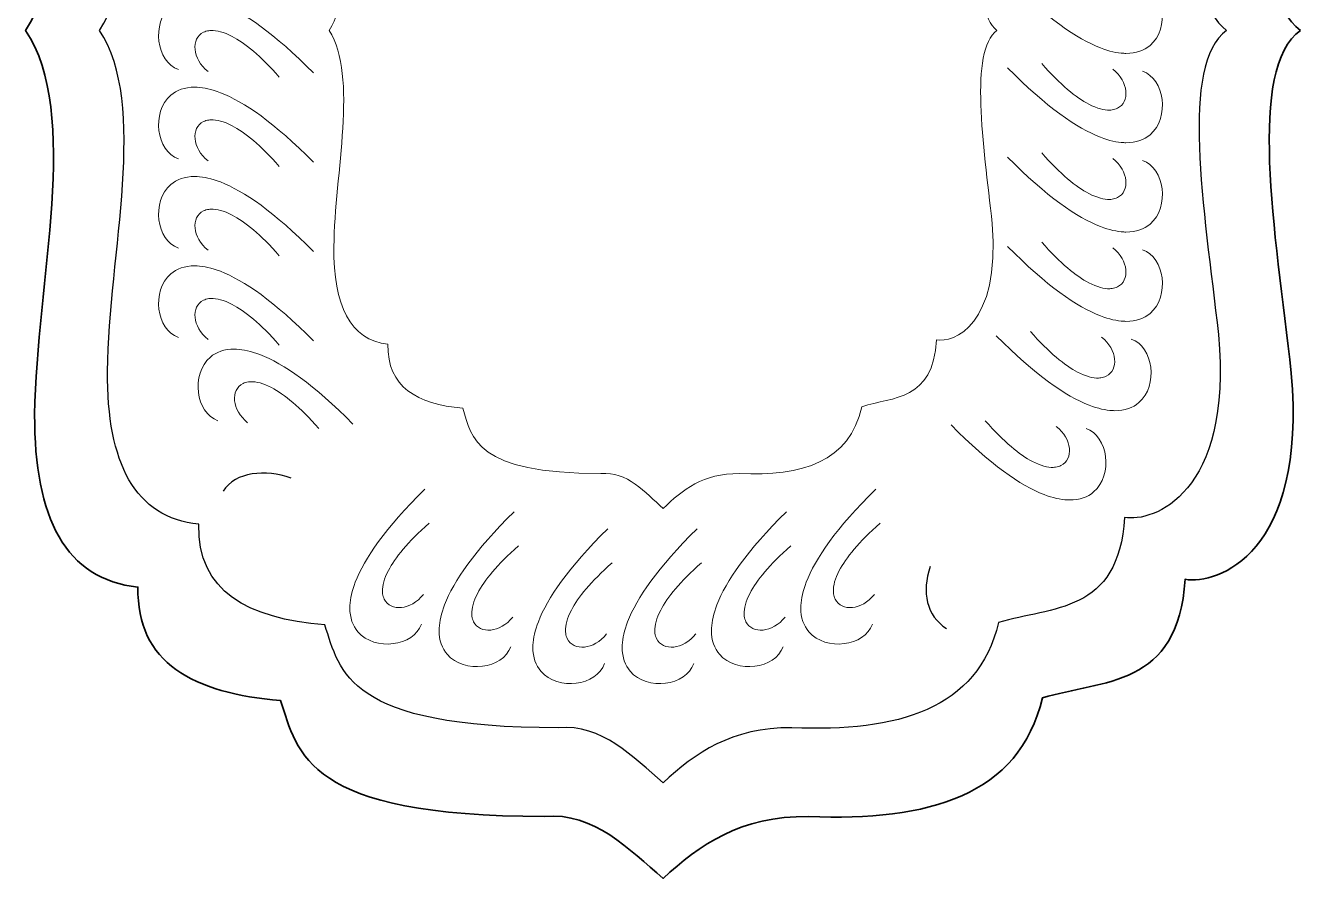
# Model space of a CAD drawing. Header units: centimetres. Extents: x -13 to 13.1, y -8 to 8.
# Drawn here: x 1.06 to 13.07, y -7.9 to 0.09 of the extents above; entities that cross this region are included whole.
import ezdxf

# ---------------------------------------------------------------- set-up
doc = ezdxf.new("R2010")
doc.units = ezdxf.units.CM
doc.header["$MEASUREMENT"] = 0
doc.layers.add('Layer 1', color=7, linetype='Continuous')

msp = doc.modelspace()

# ---------------------------------------------------------------- linework, layer by layer
at = {"layer": 'Layer 1', "color": 209, "lineweight": 35}
msp.add_open_spline([(13.00139, 0.04566), (12.50286, 0.40666), (12.75903, 1.90762), (12.91553, 3.25734), (12.91553, 3.25734), (13.06607, 4.94788), (12.2189, 5.24413), (11.92009, 5.18963), (11.92009, 5.18963), (11.85777, 6.21071), (11.1455, 6.12707), (10.58371, 6.29998), (10.58371, 6.29998), (10.36642, 7.21438), (9.51786, 7.45942), (8.39374, 7.41139), (8.39374, 7.41139), (7.75114, 7.40554), (7.37216, 7.67868), (7.02874, 7.99034), (7.02874, 7.99034), (6.71146, 7.72201), (6.38227, 7.36943), (5.91882, 7.41139), (5.91882, 7.41139), (3.67853, 7.41079), (3.60785, 6.82056), (3.44514, 6.32428), (3.44514, 6.32428), (2.62814, 6.25679), (2.09349, 5.97134), (2.10875, 5.26147), (2.10875, 5.26147), (1.43138, 5.19108), (1.1357, 4.61562), (1.14068, 3.64401), (1.14068, 3.64401), (1.1568, 2.40683), (1.5787, 0.82541), (1.05607, 0.04566), (1.05607, 0.04566), (1.5787, -0.7341), (1.1568, -2.31551), (1.14068, -3.55269), (1.14068, -3.55269), (1.1357, -4.5243), (1.43138, -5.09976), (2.10875, -5.17015), (2.10875, -5.17015), (2.09349, -5.88002), (2.62814, -6.16547), (3.44514, -6.23296), (3.44514, -6.23296), (3.60786, -6.72925), (3.67853, -7.31842), (5.91882, -7.31902), (5.91882, -7.31902), (6.38227, -7.27706), (6.71146, -7.63069), (7.02874, -7.89902), (7.02874, -7.89902), (7.37216, -7.58736), (7.75114, -7.31316), (8.39374, -7.31902), (8.39374, -7.31902), (9.51786, -7.36704), (10.36642, -7.12307), (10.58371, -6.20867), (10.58371, -6.20867), (11.14551, -6.03575), (11.85777, -6.11834), (11.92009, -5.09726), (11.92009, -5.09726), (12.2189, -5.15175), (13.06607, -4.85657), (12.91553, -3.16602), (12.91553, -3.16602), (12.75903, -1.8163), (12.50286, -0.31534), (13.00139, 0.04566)], degree=3, knots=[0, 0, 0, 0, 0.04761905, 0.04761905, 0.04761905, 0.04761905, 0.0952381, 0.0952381, 0.0952381, 0.0952381, 0.14285714, 0.14285714, 0.14285714, 0.14285714, 0.19047619, 0.19047619, 0.19047619, 0.19047619, 0.23809524, 0.23809524, 0.23809524, 0.23809524, 0.28571429, 0.28571429, 0.28571429, 0.28571429, 0.33333333, 0.33333333, 0.33333333, 0.33333333, 0.38095238, 0.38095238, 0.38095238, 0.38095238, 0.42857143, 0.42857143, 0.42857143, 0.42857143, 0.47619048, 0.47619048, 0.47619048, 0.47619048, 0.52380952, 0.52380952, 0.52380952, 0.52380952, 0.57142857, 0.57142857, 0.57142857, 0.57142857, 0.61904762, 0.61904762, 0.61904762, 0.61904762, 0.66666667, 0.66666667, 0.66666667, 0.66666667, 0.71428571, 0.71428571, 0.71428571, 0.71428571, 0.76190476, 0.76190476, 0.76190476, 0.76190476, 0.80952381, 0.80952381, 0.80952381, 0.80952381, 0.85714286, 0.85714286, 0.85714286, 0.85714286, 0.9047619, 0.9047619, 0.9047619, 0.9047619, 1, 1, 1, 1], dxfattribs=at)
at = {"layer": 'Layer 1', "color": 254, "lineweight": 30}
msp.add_open_spline([(12.30955, 0.04566), (11.86876, 0.36594), (12.09526, 1.6976), (12.23363, 2.89508), (12.23363, 2.89508), (12.36673, 4.39494), (11.61768, 4.65777), (11.35349, 4.60942), (11.35349, 4.60942), (11.29839, 5.51533), (10.66862, 5.44112), (10.17191, 5.59453), (10.17191, 5.59453), (9.97979, 6.40579), (9.22952, 6.62319), (8.23561, 6.58058), (8.23561, 6.58058), (7.66744, 6.57539), (7.33237, 6.81772), (7.02872, 7.09423), (7.02872, 7.09423), (6.7482, 6.85617), (6.45714, 6.54336), (6.04736, 6.58058), (6.04736, 6.58058), (4.06658, 6.58005), (4.00409, 6.0564), (3.86022, 5.61609), (3.86022, 5.61609), (3.13787, 5.55621), (2.66514, 5.30296), (2.67864, 4.67316), (2.67864, 4.67316), (2.07974, 4.61071), (1.8183, 4.10016), (1.82271, 3.23814), (1.82271, 3.23814), (1.83696, 2.14051), (2.20999, 0.73747), (1.7479, 0.04566), (1.7479, 0.04566), (2.20999, -0.64614), (1.83696, -2.04918), (1.82271, -3.14682), (1.82271, -3.14682), (1.8183, -4.00884), (2.07974, -4.51939), (2.67864, -4.58184), (2.67864, -4.58184), (2.66515, -5.21164), (3.13787, -5.4649), (3.86022, -5.52477), (3.86022, -5.52477), (4.00408, -5.96508), (4.06658, -6.48779), (6.04736, -6.48833), (6.04736, -6.48833), (6.45713, -6.4511), (6.74819, -6.76485), (7.02872, -7.00291), (7.02872, -7.00291), (7.33237, -6.7264), (7.66744, -6.48314), (8.23561, -6.48833), (8.23561, -6.48833), (9.22952, -6.53094), (9.97979, -6.31448), (10.17191, -5.50322), (10.17191, -5.50322), (10.66863, -5.34981), (11.29839, -5.42308), (11.35349, -4.51717), (11.35349, -4.51717), (11.61768, -4.56552), (12.36672, -4.30362), (12.23363, -2.80377), (12.23363, -2.80377), (12.09525, -1.60629), (11.86875, -0.27463), (12.30955, 0.04565), (12.30955, 0.04565), (12.30955, 0.04565), (12.30955, 0.04566), (12.30955, 0.04566)], degree=3, knots=[0, 0, 0, 0, 0.04545455, 0.04545455, 0.04545455, 0.04545455, 0.09090909, 0.09090909, 0.09090909, 0.09090909, 0.13636364, 0.13636364, 0.13636364, 0.13636364, 0.18181818, 0.18181818, 0.18181818, 0.18181818, 0.22727273, 0.22727273, 0.22727273, 0.22727273, 0.27272727, 0.27272727, 0.27272727, 0.27272727, 0.31818182, 0.31818182, 0.31818182, 0.31818182, 0.36363636, 0.36363636, 0.36363636, 0.36363636, 0.40909091, 0.40909091, 0.40909091, 0.40909091, 0.45454545, 0.45454545, 0.45454545, 0.45454545, 0.5, 0.5, 0.5, 0.5, 0.54545455, 0.54545455, 0.54545455, 0.54545455, 0.59090909, 0.59090909, 0.59090909, 0.59090909, 0.63636364, 0.63636364, 0.63636364, 0.63636364, 0.68181818, 0.68181818, 0.68181818, 0.68181818, 0.72727273, 0.72727273, 0.72727273, 0.72727273, 0.77272727, 0.77272727, 0.77272727, 0.77272727, 0.81818182, 0.81818182, 0.81818182, 0.81818182, 0.86363636, 0.86363636, 0.86363636, 0.86363636, 0.90909091, 0.90909091, 0.90909091, 0.90909091, 1, 1, 1, 1], dxfattribs=at)
at = {"layer": 'Layer 1', "color": 254, "lineweight": 20}
msp.add_open_spline([(10.15764, 0.04566), (9.89647, 0.2492), (10.03067, 1.09548), (10.11266, 1.85649), (10.11266, 1.85649), (10.19152, 2.80966), (9.74771, 2.97669), (9.59117, 2.94597), (9.59117, 2.94597), (9.55852, 3.52168), (9.18538, 3.47452), (8.89107, 3.57202), (8.89107, 3.57202), (8.77724, 4.08758), (8.3327, 4.22574), (7.7438, 4.19866), (7.7438, 4.19866), (7.40716, 4.19536), (7.20863, 4.34936), (7.02871, 4.52509), (7.02871, 4.52509), (6.8625, 4.3738), (6.69004, 4.17501), (6.44725, 4.19866), (6.44725, 4.19866), (5.27363, 4.19832), (5.2366, 3.86554), (5.15136, 3.58572), (5.15136, 3.58572), (4.72336, 3.54767), (4.44327, 3.38672), (4.45127, 2.98648), (4.45127, 2.98648), (4.09642, 2.94679), (3.94152, 2.62233), (3.94413, 2.07451), (3.94413, 2.07451), (3.95257, 1.37695), (4.17359, 0.48531), (3.8998, 0.04566), (3.8998, 0.04566), (4.17359, -0.39399), (3.95257, -1.28563), (3.94413, -1.98319), (3.94413, -1.98319), (3.94152, -2.53101), (4.09642, -2.85547), (4.45127, -2.89516), (4.45127, -2.89516), (4.44328, -3.2954), (4.72337, -3.45635), (5.15136, -3.4944), (5.15136, -3.4944), (5.2366, -3.77422), (5.27363, -4.10641), (6.44725, -4.10675), (6.44725, -4.10675), (6.69004, -4.08309), (6.8625, -4.28248), (7.02871, -4.43377), (7.02871, -4.43377), (7.20862, -4.25805), (7.40716, -4.10345), (7.7438, -4.10675), (7.7438, -4.10675), (8.3327, -4.13383), (8.77724, -3.99627), (8.89107, -3.4807), (8.89107, -3.4807), (9.18538, -3.3832), (9.55852, -3.42977), (9.59117, -2.85406), (9.59117, -2.85406), (9.7477, -2.88479), (10.19152, -2.71835), (10.11266, -1.76518), (10.11266, -1.76518), (10.03067, -1.00417), (9.89647, -0.15789), (10.15764, 0.04565), (10.15764, 0.04565), (10.15764, 0.04565), (10.15764, 0.04566), (10.15764, 0.04566)], degree=3, knots=[0, 0, 0, 0, 0.04545455, 0.04545455, 0.04545455, 0.04545455, 0.09090909, 0.09090909, 0.09090909, 0.09090909, 0.13636364, 0.13636364, 0.13636364, 0.13636364, 0.18181818, 0.18181818, 0.18181818, 0.18181818, 0.22727273, 0.22727273, 0.22727273, 0.22727273, 0.27272727, 0.27272727, 0.27272727, 0.27272727, 0.31818182, 0.31818182, 0.31818182, 0.31818182, 0.36363636, 0.36363636, 0.36363636, 0.36363636, 0.40909091, 0.40909091, 0.40909091, 0.40909091, 0.45454545, 0.45454545, 0.45454545, 0.45454545, 0.5, 0.5, 0.5, 0.5, 0.54545455, 0.54545455, 0.54545455, 0.54545455, 0.59090909, 0.59090909, 0.59090909, 0.59090909, 0.63636364, 0.63636364, 0.63636364, 0.63636364, 0.68181818, 0.68181818, 0.68181818, 0.68181818, 0.72727273, 0.72727273, 0.72727273, 0.72727273, 0.77272727, 0.77272727, 0.77272727, 0.77272727, 0.81818182, 0.81818182, 0.81818182, 0.81818182, 0.86363636, 0.86363636, 0.86363636, 0.86363636, 0.90909091, 0.90909091, 0.90909091, 0.90909091, 1, 1, 1, 1], dxfattribs=at)
at = {"layer": 'Layer 1', "lineweight": 20}
for points, knots in [([(10.25691, 0.53242), (10.6218, 0.1622), (10.90878, -0.03443), (11.12795, -0.11885), (11.12795, -0.11885), (11.21014, -0.15051), (11.28271, -0.16633), (11.34648, -0.16954), (11.34648, -0.16954), (11.35312, -0.16987), (11.35981, -0.1701), (11.36626, -0.17016), (11.36626, -0.17016), (11.36626, -0.17016), (11.36626, -0.17016), (11.36626, -0.17016), (11.36626, -0.17016), (11.46301, -0.17111), (11.53792, -0.14199), (11.59252, -0.09505), (11.59252, -0.09505), (11.6857, -0.01493), (11.71922, 0.11625), (11.7041, 0.236), (11.7041, 0.236), (11.68898, 0.35575), (11.62499, 0.46488), (11.52111, 0.50059)], [0, 0, 0, 0, 0.125, 0.125, 0.125, 0.125, 0.25, 0.25, 0.25, 0.25, 0.375, 0.375, 0.375, 0.375, 0.5, 0.5, 0.5, 0.5, 0.625, 0.625, 0.625, 0.625, 0.75, 0.75, 0.75, 0.75, 1, 1, 1, 1]), ([(3.75201, -0.35262), (3.38712, 0.0176), (3.10014, 0.21423), (2.88097, 0.29865), (2.88097, 0.29865), (2.79878, 0.33031), (2.72621, 0.34613), (2.66244, 0.34934), (2.66244, 0.34934), (2.6558, 0.34967), (2.64911, 0.3499), (2.64266, 0.34996), (2.64266, 0.34996), (2.64266, 0.34996), (2.64266, 0.34996), (2.64266, 0.34996), (2.64266, 0.34996), (2.54591, 0.35091), (2.471, 0.32179), (2.4164, 0.27485), (2.4164, 0.27485), (2.32322, 0.19473), (2.2897, 0.06355), (2.30482, -0.0562), (2.30482, -0.0562), (2.31994, -0.17595), (2.38393, -0.28508), (2.48781, -0.32079)], [0, 0, 0, 0, 0.125, 0.125, 0.125, 0.125, 0.25, 0.25, 0.25, 0.25, 0.375, 0.375, 0.375, 0.375, 0.5, 0.5, 0.5, 0.5, 0.625, 0.625, 0.625, 0.625, 0.75, 0.75, 0.75, 0.75, 1, 1, 1, 1]), ([(3.4324, -0.3928), (3.25674, -0.19212), (3.10879, -0.07318), (2.99008, -0.01106), (2.99008, -0.01106), (2.91218, 0.02971), (2.84665, 0.04602), (2.79411, 0.04427), (2.79411, 0.04427), (2.7866, 0.04402), (2.77945, 0.04338), (2.77247, 0.04242), (2.77247, 0.04242), (2.75386, 0.03984), (2.73718, 0.03478), (2.7224, 0.02758), (2.7224, 0.02758), (2.66327, -0.00119), (2.63652, -0.06383), (2.64358, -0.13346), (2.64358, -0.13346), (2.65064, -0.20309), (2.69084, -0.27997), (2.76598, -0.33994)], [0, 0, 0, 0, 0.14285714, 0.14285714, 0.14285714, 0.14285714, 0.28571429, 0.28571429, 0.28571429, 0.28571429, 0.42857143, 0.42857143, 0.42857143, 0.42857143, 0.57142857, 0.57142857, 0.57142857, 0.57142857, 0.71428571, 0.71428571, 0.71428571, 0.71428571, 1, 1, 1, 1]), ([(10.25691, -0.30437), (10.6218, -0.67459), (10.90878, -0.87122), (11.12795, -0.95564), (11.12795, -0.95564), (11.21014, -0.9873), (11.28271, -1.00312), (11.34648, -1.00633), (11.34648, -1.00633), (11.35312, -1.00666), (11.35981, -1.00689), (11.36626, -1.00695), (11.36626, -1.00695), (11.36626, -1.00695), (11.36626, -1.00695), (11.36626, -1.00695), (11.36626, -1.00695), (11.46301, -1.0079), (11.53792, -0.97878), (11.59252, -0.93184), (11.59252, -0.93184), (11.6857, -0.85172), (11.71922, -0.72054), (11.7041, -0.60079), (11.7041, -0.60079), (11.68898, -0.48104), (11.62499, -0.37191), (11.52111, -0.3362)], [0, 0, 0, 0, 0.125, 0.125, 0.125, 0.125, 0.25, 0.25, 0.25, 0.25, 0.375, 0.375, 0.375, 0.375, 0.5, 0.5, 0.5, 0.5, 0.625, 0.625, 0.625, 0.625, 0.75, 0.75, 0.75, 0.75, 1, 1, 1, 1]), ([(10.57652, -0.26419), (10.75218, -0.46487), (10.90013, -0.58381), (11.01884, -0.64593), (11.01884, -0.64593), (11.09674, -0.6867), (11.16227, -0.70301), (11.21481, -0.70126), (11.21481, -0.70126), (11.22232, -0.70101), (11.22947, -0.70037), (11.23645, -0.69941), (11.23645, -0.69941), (11.25506, -0.69683), (11.27174, -0.69177), (11.28652, -0.68457), (11.28652, -0.68457), (11.34565, -0.6558), (11.3724, -0.59316), (11.36534, -0.52353), (11.36534, -0.52353), (11.35828, -0.4539), (11.31808, -0.37702), (11.24294, -0.31705)], [0, 0, 0, 0, 0.14285714, 0.14285714, 0.14285714, 0.14285714, 0.28571429, 0.28571429, 0.28571429, 0.28571429, 0.42857143, 0.42857143, 0.42857143, 0.42857143, 0.57142857, 0.57142857, 0.57142857, 0.57142857, 0.71428571, 0.71428571, 0.71428571, 0.71428571, 1, 1, 1, 1]), ([(3.75201, -1.18942), (3.38712, -0.8192), (3.10014, -0.62257), (2.88097, -0.53815), (2.88097, -0.53815), (2.79878, -0.50649), (2.72621, -0.49067), (2.66244, -0.48746), (2.66244, -0.48746), (2.6558, -0.48713), (2.64911, -0.4869), (2.64266, -0.48684), (2.64266, -0.48684), (2.64266, -0.48684), (2.64266, -0.48684), (2.64266, -0.48684), (2.64266, -0.48684), (2.54591, -0.48589), (2.471, -0.51501), (2.4164, -0.56195), (2.4164, -0.56195), (2.32322, -0.64207), (2.2897, -0.77325), (2.30482, -0.893), (2.30482, -0.893), (2.31994, -1.01275), (2.38393, -1.12188), (2.48781, -1.15759)], [0, 0, 0, 0, 0.125, 0.125, 0.125, 0.125, 0.25, 0.25, 0.25, 0.25, 0.375, 0.375, 0.375, 0.375, 0.5, 0.5, 0.5, 0.5, 0.625, 0.625, 0.625, 0.625, 0.75, 0.75, 0.75, 0.75, 1, 1, 1, 1]), ([(3.4324, -1.2296), (3.25674, -1.02892), (3.10879, -0.90998), (2.99008, -0.84786), (2.99008, -0.84786), (2.91218, -0.80709), (2.84665, -0.79078), (2.79411, -0.79253), (2.79411, -0.79253), (2.7866, -0.79278), (2.77945, -0.79342), (2.77247, -0.79438), (2.77247, -0.79438), (2.75386, -0.79696), (2.73718, -0.80202), (2.7224, -0.80922), (2.7224, -0.80922), (2.66327, -0.83799), (2.63652, -0.90063), (2.64358, -0.97026), (2.64358, -0.97026), (2.65064, -1.03989), (2.69084, -1.11677), (2.76598, -1.17674)], [0, 0, 0, 0, 0.14285714, 0.14285714, 0.14285714, 0.14285714, 0.28571429, 0.28571429, 0.28571429, 0.28571429, 0.42857143, 0.42857143, 0.42857143, 0.42857143, 0.57142857, 0.57142857, 0.57142857, 0.57142857, 0.71428571, 0.71428571, 0.71428571, 0.71428571, 1, 1, 1, 1]), ([(10.25691, -1.14117), (10.6218, -1.51139), (10.90878, -1.70802), (11.12795, -1.79244), (11.12795, -1.79244), (11.21014, -1.8241), (11.28271, -1.83992), (11.34648, -1.84313), (11.34648, -1.84313), (11.35312, -1.84346), (11.35981, -1.84369), (11.36626, -1.84375), (11.36626, -1.84375), (11.36626, -1.84375), (11.36626, -1.84375), (11.36626, -1.84375), (11.36626, -1.84375), (11.46301, -1.8447), (11.53792, -1.81558), (11.59252, -1.76864), (11.59252, -1.76864), (11.6857, -1.68852), (11.71922, -1.55734), (11.7041, -1.43759), (11.7041, -1.43759), (11.68898, -1.31784), (11.62499, -1.20871), (11.52111, -1.173)], [0, 0, 0, 0, 0.125, 0.125, 0.125, 0.125, 0.25, 0.25, 0.25, 0.25, 0.375, 0.375, 0.375, 0.375, 0.5, 0.5, 0.5, 0.5, 0.625, 0.625, 0.625, 0.625, 0.75, 0.75, 0.75, 0.75, 1, 1, 1, 1]), ([(10.57652, -1.10099), (10.75218, -1.30167), (10.90013, -1.42061), (11.01884, -1.48273), (11.01884, -1.48273), (11.09674, -1.5235), (11.16227, -1.53981), (11.21481, -1.53806), (11.21481, -1.53806), (11.22232, -1.53781), (11.22947, -1.53717), (11.23645, -1.53621), (11.23645, -1.53621), (11.25506, -1.53363), (11.27174, -1.52857), (11.28652, -1.52137), (11.28652, -1.52137), (11.34565, -1.4926), (11.3724, -1.42996), (11.36534, -1.36033), (11.36534, -1.36033), (11.35828, -1.2907), (11.31808, -1.21382), (11.24294, -1.15385)], [0, 0, 0, 0, 0.14285714, 0.14285714, 0.14285714, 0.14285714, 0.28571429, 0.28571429, 0.28571429, 0.28571429, 0.42857143, 0.42857143, 0.42857143, 0.42857143, 0.57142857, 0.57142857, 0.57142857, 0.57142857, 0.71428571, 0.71428571, 0.71428571, 0.71428571, 1, 1, 1, 1]), ([(3.75201, -2.02621), (3.38712, -1.65599), (3.10014, -1.45936), (2.88097, -1.37494), (2.88097, -1.37494), (2.79878, -1.34328), (2.72621, -1.32746), (2.66244, -1.32425), (2.66244, -1.32425), (2.6558, -1.32392), (2.64911, -1.32369), (2.64266, -1.32363), (2.64266, -1.32363), (2.64266, -1.32363), (2.64266, -1.32363), (2.64266, -1.32363), (2.64266, -1.32363), (2.54591, -1.32268), (2.471, -1.3518), (2.4164, -1.39874), (2.4164, -1.39874), (2.32322, -1.47886), (2.2897, -1.61004), (2.30482, -1.72979), (2.30482, -1.72979), (2.31994, -1.84954), (2.38393, -1.95867), (2.48781, -1.99438)], [0, 0, 0, 0, 0.125, 0.125, 0.125, 0.125, 0.25, 0.25, 0.25, 0.25, 0.375, 0.375, 0.375, 0.375, 0.5, 0.5, 0.5, 0.5, 0.625, 0.625, 0.625, 0.625, 0.75, 0.75, 0.75, 0.75, 1, 1, 1, 1]), ([(3.4324, -2.0664), (3.25674, -1.86572), (3.10879, -1.74678), (2.99008, -1.68466), (2.99008, -1.68466), (2.91218, -1.64389), (2.84665, -1.62758), (2.79411, -1.62933), (2.79411, -1.62933), (2.7866, -1.62958), (2.77945, -1.63022), (2.77247, -1.63118), (2.77247, -1.63118), (2.75386, -1.63376), (2.73718, -1.63882), (2.7224, -1.64602), (2.7224, -1.64602), (2.66327, -1.67479), (2.63652, -1.73743), (2.64358, -1.80706), (2.64358, -1.80706), (2.65064, -1.87669), (2.69084, -1.95357), (2.76598, -2.01354)], [0, 0, 0, 0, 0.14285714, 0.14285714, 0.14285714, 0.14285714, 0.28571429, 0.28571429, 0.28571429, 0.28571429, 0.42857143, 0.42857143, 0.42857143, 0.42857143, 0.57142857, 0.57142857, 0.57142857, 0.57142857, 0.71428571, 0.71428571, 0.71428571, 0.71428571, 1, 1, 1, 1]), ([(10.25691, -1.97797), (10.6218, -2.34819), (10.90878, -2.54482), (11.12795, -2.62924), (11.12795, -2.62924), (11.21014, -2.6609), (11.28271, -2.67672), (11.34648, -2.67993), (11.34648, -2.67993), (11.35312, -2.68026), (11.35981, -2.68049), (11.36626, -2.68055), (11.36626, -2.68055), (11.36626, -2.68055), (11.36626, -2.68055), (11.36626, -2.68055), (11.36626, -2.68055), (11.46301, -2.6815), (11.53792, -2.65238), (11.59252, -2.60544), (11.59252, -2.60544), (11.6857, -2.52532), (11.71922, -2.39414), (11.7041, -2.27439), (11.7041, -2.27439), (11.68898, -2.15464), (11.62499, -2.04551), (11.52111, -2.0098)], [0, 0, 0, 0, 0.125, 0.125, 0.125, 0.125, 0.25, 0.25, 0.25, 0.25, 0.375, 0.375, 0.375, 0.375, 0.5, 0.5, 0.5, 0.5, 0.625, 0.625, 0.625, 0.625, 0.75, 0.75, 0.75, 0.75, 1, 1, 1, 1]), ([(10.57652, -1.93778), (10.75218, -2.13846), (10.90013, -2.2574), (11.01884, -2.31952), (11.01884, -2.31952), (11.09674, -2.36029), (11.16227, -2.3766), (11.21481, -2.37485), (11.21481, -2.37485), (11.22232, -2.3746), (11.22947, -2.37396), (11.23645, -2.373), (11.23645, -2.373), (11.25506, -2.37042), (11.27174, -2.36536), (11.28652, -2.35816), (11.28652, -2.35816), (11.34565, -2.32939), (11.3724, -2.26675), (11.36534, -2.19712), (11.36534, -2.19712), (11.35828, -2.12749), (11.31808, -2.05061), (11.24294, -1.99064)], [0, 0, 0, 0, 0.14285714, 0.14285714, 0.14285714, 0.14285714, 0.28571429, 0.28571429, 0.28571429, 0.28571429, 0.42857143, 0.42857143, 0.42857143, 0.42857143, 0.57142857, 0.57142857, 0.57142857, 0.57142857, 0.71428571, 0.71428571, 0.71428571, 0.71428571, 1, 1, 1, 1]), ([(3.75201, -2.86301), (3.38712, -2.49279), (3.10014, -2.29616), (2.88097, -2.21174), (2.88097, -2.21174), (2.79878, -2.18008), (2.72621, -2.16426), (2.66244, -2.16105), (2.66244, -2.16105), (2.6558, -2.16072), (2.64911, -2.16049), (2.64266, -2.16043), (2.64266, -2.16043), (2.64266, -2.16043), (2.64266, -2.16043), (2.64266, -2.16043), (2.64266, -2.16043), (2.54591, -2.15948), (2.471, -2.1886), (2.4164, -2.23554), (2.4164, -2.23554), (2.32322, -2.31566), (2.2897, -2.44684), (2.30482, -2.56659), (2.30482, -2.56659), (2.31994, -2.68634), (2.38393, -2.79547), (2.48781, -2.83118)], [0, 0, 0, 0, 0.125, 0.125, 0.125, 0.125, 0.25, 0.25, 0.25, 0.25, 0.375, 0.375, 0.375, 0.375, 0.5, 0.5, 0.5, 0.5, 0.625, 0.625, 0.625, 0.625, 0.75, 0.75, 0.75, 0.75, 1, 1, 1, 1]), ([(3.4324, -2.90319), (3.25674, -2.70251), (3.10879, -2.58357), (2.99008, -2.52145), (2.99008, -2.52145), (2.91218, -2.48068), (2.84665, -2.46437), (2.79411, -2.46612), (2.79411, -2.46612), (2.7866, -2.46637), (2.77945, -2.46701), (2.77247, -2.46797), (2.77247, -2.46797), (2.75386, -2.47055), (2.73718, -2.47561), (2.7224, -2.48281), (2.7224, -2.48281), (2.66327, -2.51158), (2.63652, -2.57422), (2.64358, -2.64385), (2.64358, -2.64385), (2.65064, -2.71348), (2.69084, -2.79036), (2.76598, -2.85033)], [0, 0, 0, 0, 0.14285714, 0.14285714, 0.14285714, 0.14285714, 0.28571429, 0.28571429, 0.28571429, 0.28571429, 0.42857143, 0.42857143, 0.42857143, 0.42857143, 0.57142857, 0.57142857, 0.57142857, 0.57142857, 0.71428571, 0.71428571, 0.71428571, 0.71428571, 1, 1, 1, 1]), ([(10.15108, -2.81476), (10.51597, -3.18498), (10.80295, -3.38161), (11.02212, -3.46603), (11.02212, -3.46603), (11.10431, -3.49769), (11.17688, -3.51351), (11.24065, -3.51672), (11.24065, -3.51672), (11.24729, -3.51705), (11.25398, -3.51728), (11.26043, -3.51734), (11.26043, -3.51734), (11.26043, -3.51734), (11.26043, -3.51734), (11.26043, -3.51734), (11.26043, -3.51734), (11.35718, -3.51829), (11.43209, -3.48917), (11.48669, -3.44223), (11.48669, -3.44223), (11.57987, -3.36211), (11.61339, -3.23093), (11.59827, -3.11118), (11.59827, -3.11118), (11.58315, -2.99143), (11.51916, -2.8823), (11.41528, -2.84659)], [0, 0, 0, 0, 0.125, 0.125, 0.125, 0.125, 0.25, 0.25, 0.25, 0.25, 0.375, 0.375, 0.375, 0.375, 0.5, 0.5, 0.5, 0.5, 0.625, 0.625, 0.625, 0.625, 0.75, 0.75, 0.75, 0.75, 1, 1, 1, 1]), ([(10.47069, -2.77458), (10.64635, -2.97526), (10.7943, -3.0942), (10.91301, -3.15632), (10.91301, -3.15632), (10.99091, -3.19709), (11.05644, -3.2134), (11.10898, -3.21165), (11.10898, -3.21165), (11.11649, -3.2114), (11.12364, -3.21076), (11.13062, -3.2098), (11.13062, -3.2098), (11.14923, -3.20722), (11.16591, -3.20216), (11.18069, -3.19496), (11.18069, -3.19496), (11.23982, -3.16619), (11.26657, -3.10355), (11.25951, -3.03392), (11.25951, -3.03392), (11.25245, -2.96429), (11.21225, -2.88741), (11.13711, -2.82744)], [0, 0, 0, 0, 0.14285714, 0.14285714, 0.14285714, 0.14285714, 0.28571429, 0.28571429, 0.28571429, 0.28571429, 0.42857143, 0.42857143, 0.42857143, 0.42857143, 0.57142857, 0.57142857, 0.57142857, 0.57142857, 0.71428571, 0.71428571, 0.71428571, 0.71428571, 1, 1, 1, 1]), ([(4.12243, -3.64311), (3.75754, -3.27289), (3.47056, -3.07626), (3.25139, -2.99184), (3.25139, -2.99184), (3.1692, -2.96018), (3.09663, -2.94436), (3.03286, -2.94115), (3.03286, -2.94115), (3.02622, -2.94082), (3.01953, -2.94059), (3.01308, -2.94053), (3.01308, -2.94053), (3.01308, -2.94053), (3.01308, -2.94053), (3.01308, -2.94053), (3.01308, -2.94053), (2.91633, -2.93958), (2.84142, -2.9687), (2.78682, -3.01564), (2.78682, -3.01564), (2.69364, -3.09576), (2.66012, -3.22694), (2.67524, -3.34669), (2.67524, -3.34669), (2.69036, -3.46644), (2.75435, -3.57557), (2.85823, -3.61128)], [0, 0, 0, 0, 0.125, 0.125, 0.125, 0.125, 0.25, 0.25, 0.25, 0.25, 0.375, 0.375, 0.375, 0.375, 0.5, 0.5, 0.5, 0.5, 0.625, 0.625, 0.625, 0.625, 0.75, 0.75, 0.75, 0.75, 1, 1, 1, 1]), ([(3.80282, -3.68329), (3.62716, -3.48261), (3.47921, -3.36367), (3.3605, -3.30155), (3.3605, -3.30155), (3.2826, -3.26078), (3.21707, -3.24447), (3.16453, -3.24622), (3.16453, -3.24622), (3.15702, -3.24647), (3.14987, -3.24711), (3.14289, -3.24807), (3.14289, -3.24807), (3.12428, -3.25065), (3.1076, -3.25571), (3.09282, -3.26291), (3.09282, -3.26291), (3.03369, -3.29168), (3.00694, -3.35432), (3.014, -3.42395), (3.014, -3.42395), (3.02106, -3.49358), (3.06126, -3.57046), (3.1364, -3.63043)], [0, 0, 0, 0, 0.14285714, 0.14285714, 0.14285714, 0.14285714, 0.28571429, 0.28571429, 0.28571429, 0.28571429, 0.42857143, 0.42857143, 0.42857143, 0.42857143, 0.57142857, 0.57142857, 0.57142857, 0.57142857, 0.71428571, 0.71428571, 0.71428571, 0.71428571, 1, 1, 1, 1]), ([(9.72775, -3.65156), (10.09264, -4.02178), (10.37962, -4.21841), (10.59879, -4.30283), (10.59879, -4.30283), (10.68098, -4.33449), (10.75355, -4.35031), (10.81732, -4.35352), (10.81732, -4.35352), (10.82396, -4.35385), (10.83065, -4.35408), (10.8371, -4.35414), (10.8371, -4.35414), (10.8371, -4.35414), (10.8371, -4.35414), (10.8371, -4.35414), (10.8371, -4.35414), (10.93385, -4.35509), (11.00876, -4.32597), (11.06336, -4.27903), (11.06336, -4.27903), (11.15654, -4.19891), (11.19006, -4.06773), (11.17494, -3.94798), (11.17494, -3.94798), (11.15982, -3.82823), (11.09583, -3.7191), (10.99195, -3.68339)], [0, 0, 0, 0, 0.125, 0.125, 0.125, 0.125, 0.25, 0.25, 0.25, 0.25, 0.375, 0.375, 0.375, 0.375, 0.5, 0.5, 0.5, 0.5, 0.625, 0.625, 0.625, 0.625, 0.75, 0.75, 0.75, 0.75, 1, 1, 1, 1]), ([(10.04736, -3.61138), (10.22302, -3.81206), (10.37097, -3.931), (10.48968, -3.99312), (10.48968, -3.99312), (10.56758, -4.03389), (10.63311, -4.0502), (10.68565, -4.04845), (10.68565, -4.04845), (10.69316, -4.0482), (10.70031, -4.04756), (10.70729, -4.0466), (10.70729, -4.0466), (10.7259, -4.04402), (10.74258, -4.03896), (10.75736, -4.03176), (10.75736, -4.03176), (10.81649, -4.00299), (10.84324, -3.94035), (10.83618, -3.87072), (10.83618, -3.87072), (10.82912, -3.80109), (10.78892, -3.72421), (10.71378, -3.66424)], [0, 0, 0, 0, 0.14285714, 0.14285714, 0.14285714, 0.14285714, 0.28571429, 0.28571429, 0.28571429, 0.28571429, 0.42857143, 0.42857143, 0.42857143, 0.42857143, 0.57142857, 0.57142857, 0.57142857, 0.57142857, 0.71428571, 0.71428571, 0.71428571, 0.71428571, 1, 1, 1, 1]), ([(4.79651, -4.25287), (4.42629, -4.61776), (4.22966, -4.90474), (4.14524, -5.12391), (4.14524, -5.12391), (4.11358, -5.2061), (4.09776, -5.27867), (4.09455, -5.34244), (4.09455, -5.34244), (4.09422, -5.34908), (4.09399, -5.35577), (4.09393, -5.36222), (4.09393, -5.36222), (4.09393, -5.36222), (4.09393, -5.36222), (4.09393, -5.36222), (4.09393, -5.36222), (4.09298, -5.45897), (4.1221, -5.53388), (4.16904, -5.58848), (4.16904, -5.58848), (4.24916, -5.68166), (4.38034, -5.71518), (4.50009, -5.70006), (4.50009, -5.70006), (4.61984, -5.68494), (4.72897, -5.62095), (4.76468, -5.51707)], [0, 0, 0, 0, 0.125, 0.125, 0.125, 0.125, 0.25, 0.25, 0.25, 0.25, 0.375, 0.375, 0.375, 0.375, 0.5, 0.5, 0.5, 0.5, 0.625, 0.625, 0.625, 0.625, 0.75, 0.75, 0.75, 0.75, 1, 1, 1, 1]), ([(9.02194, -4.25287), (8.65172, -4.61776), (8.45509, -4.90474), (8.37067, -5.12391), (8.37067, -5.12391), (8.33901, -5.2061), (8.32319, -5.27867), (8.31998, -5.34244), (8.31998, -5.34244), (8.31965, -5.34908), (8.31942, -5.35577), (8.31936, -5.36222), (8.31936, -5.36222), (8.31936, -5.36222), (8.31936, -5.36222), (8.31936, -5.36222), (8.31936, -5.36222), (8.31841, -5.45897), (8.34753, -5.53388), (8.39447, -5.58848), (8.39447, -5.58848), (8.47459, -5.68166), (8.60577, -5.71518), (8.72552, -5.70006), (8.72552, -5.70006), (8.84527, -5.68494), (8.9544, -5.62095), (8.99011, -5.51707)], [0, 0, 0, 0, 0.125, 0.125, 0.125, 0.125, 0.25, 0.25, 0.25, 0.25, 0.375, 0.375, 0.375, 0.375, 0.5, 0.5, 0.5, 0.5, 0.625, 0.625, 0.625, 0.625, 0.75, 0.75, 0.75, 0.75, 1, 1, 1, 1]), ([(5.63331, -4.46454), (5.26309, -4.82943), (5.06646, -5.11641), (4.98204, -5.33558), (4.98204, -5.33558), (4.95038, -5.41777), (4.93456, -5.49034), (4.93135, -5.55411), (4.93135, -5.55411), (4.93102, -5.56075), (4.93079, -5.56744), (4.93073, -5.57389), (4.93073, -5.57389), (4.93073, -5.57389), (4.93073, -5.57389), (4.93073, -5.57389), (4.93073, -5.57389), (4.92978, -5.67064), (4.9589, -5.74555), (5.00584, -5.80015), (5.00584, -5.80015), (5.08596, -5.89333), (5.21714, -5.92685), (5.33689, -5.91173), (5.33689, -5.91173), (5.45664, -5.89661), (5.56577, -5.83262), (5.60148, -5.72874)], [0, 0, 0, 0, 0.125, 0.125, 0.125, 0.125, 0.25, 0.25, 0.25, 0.25, 0.375, 0.375, 0.375, 0.375, 0.5, 0.5, 0.5, 0.5, 0.625, 0.625, 0.625, 0.625, 0.75, 0.75, 0.75, 0.75, 1, 1, 1, 1]), ([(8.18515, -4.46454), (7.81493, -4.82943), (7.6183, -5.11641), (7.53388, -5.33558), (7.53388, -5.33558), (7.50222, -5.41777), (7.4864, -5.49034), (7.48319, -5.55411), (7.48319, -5.55411), (7.48286, -5.56075), (7.48263, -5.56744), (7.48257, -5.57389), (7.48257, -5.57389), (7.48257, -5.57389), (7.48257, -5.57389), (7.48257, -5.57389), (7.48257, -5.57389), (7.48162, -5.67064), (7.51074, -5.74555), (7.55768, -5.80015), (7.55768, -5.80015), (7.6378, -5.89333), (7.76898, -5.92685), (7.88873, -5.91173), (7.88873, -5.91173), (8.00848, -5.89661), (8.11761, -5.83262), (8.15332, -5.72874)], [0, 0, 0, 0, 0.125, 0.125, 0.125, 0.125, 0.25, 0.25, 0.25, 0.25, 0.375, 0.375, 0.375, 0.375, 0.5, 0.5, 0.5, 0.5, 0.625, 0.625, 0.625, 0.625, 0.75, 0.75, 0.75, 0.75, 1, 1, 1, 1]), ([(4.8367, -4.57248), (4.63602, -4.74814), (4.51708, -4.89609), (4.45496, -5.0148), (4.45496, -5.0148), (4.41419, -5.0927), (4.39788, -5.15823), (4.39963, -5.21077), (4.39963, -5.21077), (4.39988, -5.21828), (4.40052, -5.22543), (4.40148, -5.23241), (4.40148, -5.23241), (4.40406, -5.25102), (4.40912, -5.2677), (4.41632, -5.28248), (4.41632, -5.28248), (4.44509, -5.34161), (4.50773, -5.36836), (4.57736, -5.3613), (4.57736, -5.3613), (4.64699, -5.35424), (4.72387, -5.31404), (4.78384, -5.2389)], [0, 0, 0, 0, 0.14285714, 0.14285714, 0.14285714, 0.14285714, 0.28571429, 0.28571429, 0.28571429, 0.28571429, 0.42857143, 0.42857143, 0.42857143, 0.42857143, 0.57142857, 0.57142857, 0.57142857, 0.57142857, 0.71428571, 0.71428571, 0.71428571, 0.71428571, 1, 1, 1, 1]), ([(6.51156, -4.62329), (6.14134, -4.98818), (5.94471, -5.27516), (5.86029, -5.49433), (5.86029, -5.49433), (5.82863, -5.57652), (5.81281, -5.64909), (5.8096, -5.71286), (5.8096, -5.71286), (5.80927, -5.7195), (5.80904, -5.72619), (5.80898, -5.73264), (5.80898, -5.73264), (5.80898, -5.73264), (5.80898, -5.73264), (5.80898, -5.73264), (5.80898, -5.73264), (5.80803, -5.82939), (5.83715, -5.9043), (5.88409, -5.9589), (5.88409, -5.9589), (5.96421, -6.05208), (6.09539, -6.0856), (6.21514, -6.07048), (6.21514, -6.07048), (6.33489, -6.05536), (6.44402, -5.99137), (6.47973, -5.88749)], [0, 0, 0, 0, 0.125, 0.125, 0.125, 0.125, 0.25, 0.25, 0.25, 0.25, 0.375, 0.375, 0.375, 0.375, 0.5, 0.5, 0.5, 0.5, 0.625, 0.625, 0.625, 0.625, 0.75, 0.75, 0.75, 0.75, 1, 1, 1, 1]), ([(7.34835, -4.62329), (6.97813, -4.98818), (6.7815, -5.27516), (6.69708, -5.49433), (6.69708, -5.49433), (6.66542, -5.57652), (6.6496, -5.64909), (6.64639, -5.71286), (6.64639, -5.71286), (6.64606, -5.7195), (6.64583, -5.72619), (6.64577, -5.73264), (6.64577, -5.73264), (6.64577, -5.73264), (6.64577, -5.73264), (6.64577, -5.73264), (6.64577, -5.73264), (6.64482, -5.82939), (6.67394, -5.9043), (6.72088, -5.9589), (6.72088, -5.9589), (6.801, -6.05208), (6.93218, -6.0856), (7.05193, -6.07048), (7.05193, -6.07048), (7.17168, -6.05536), (7.28081, -5.99137), (7.31652, -5.88749)], [0, 0, 0, 0, 0.125, 0.125, 0.125, 0.125, 0.25, 0.25, 0.25, 0.25, 0.375, 0.375, 0.375, 0.375, 0.5, 0.5, 0.5, 0.5, 0.625, 0.625, 0.625, 0.625, 0.75, 0.75, 0.75, 0.75, 1, 1, 1, 1]), ([(9.06213, -4.57248), (8.86145, -4.74814), (8.74251, -4.89609), (8.68039, -5.0148), (8.68039, -5.0148), (8.63962, -5.0927), (8.62331, -5.15823), (8.62506, -5.21077), (8.62506, -5.21077), (8.6253, -5.21828), (8.62595, -5.22543), (8.62691, -5.23241), (8.62691, -5.23241), (8.62949, -5.25102), (8.63455, -5.2677), (8.64175, -5.28248), (8.64175, -5.28248), (8.67052, -5.34161), (8.73316, -5.36836), (8.80279, -5.3613), (8.80279, -5.3613), (8.87242, -5.35424), (8.9493, -5.31404), (9.00927, -5.2389)], [0, 0, 0, 0, 0.14285714, 0.14285714, 0.14285714, 0.14285714, 0.28571429, 0.28571429, 0.28571429, 0.28571429, 0.42857143, 0.42857143, 0.42857143, 0.42857143, 0.57142857, 0.57142857, 0.57142857, 0.57142857, 0.71428571, 0.71428571, 0.71428571, 0.71428571, 1, 1, 1, 1]), ([(5.67349, -4.78415), (5.47281, -4.95981), (5.35387, -5.10776), (5.29175, -5.22647), (5.29175, -5.22647), (5.25098, -5.30437), (5.23467, -5.3699), (5.23642, -5.42244), (5.23642, -5.42244), (5.23667, -5.42995), (5.23731, -5.4371), (5.23827, -5.44408), (5.23827, -5.44408), (5.24085, -5.46269), (5.24591, -5.47937), (5.25311, -5.49415), (5.25311, -5.49415), (5.28188, -5.55328), (5.34452, -5.58003), (5.41415, -5.57297), (5.41415, -5.57297), (5.48378, -5.56591), (5.56066, -5.52571), (5.62063, -5.45057)], [0, 0, 0, 0, 0.14285714, 0.14285714, 0.14285714, 0.14285714, 0.28571429, 0.28571429, 0.28571429, 0.28571429, 0.42857143, 0.42857143, 0.42857143, 0.42857143, 0.57142857, 0.57142857, 0.57142857, 0.57142857, 0.71428571, 0.71428571, 0.71428571, 0.71428571, 1, 1, 1, 1]), ([(8.22533, -4.78415), (8.02465, -4.95981), (7.90571, -5.10776), (7.84359, -5.22647), (7.84359, -5.22647), (7.80282, -5.30437), (7.78651, -5.3699), (7.78826, -5.42244), (7.78826, -5.42244), (7.7885, -5.42995), (7.78915, -5.4371), (7.79011, -5.44408), (7.79011, -5.44408), (7.79269, -5.46269), (7.79775, -5.47937), (7.80495, -5.49415), (7.80495, -5.49415), (7.83372, -5.55328), (7.89636, -5.58003), (7.96599, -5.57297), (7.96599, -5.57297), (8.03562, -5.56591), (8.1125, -5.52571), (8.17247, -5.45057)], [0, 0, 0, 0, 0.14285714, 0.14285714, 0.14285714, 0.14285714, 0.28571429, 0.28571429, 0.28571429, 0.28571429, 0.42857143, 0.42857143, 0.42857143, 0.42857143, 0.57142857, 0.57142857, 0.57142857, 0.57142857, 0.71428571, 0.71428571, 0.71428571, 0.71428571, 1, 1, 1, 1]), ([(6.55174, -4.9429), (6.35106, -5.11856), (6.23212, -5.26651), (6.17, -5.38522), (6.17, -5.38522), (6.12923, -5.46312), (6.11292, -5.52865), (6.11467, -5.58119), (6.11467, -5.58119), (6.11492, -5.5887), (6.11556, -5.59585), (6.11652, -5.60283), (6.11652, -5.60283), (6.1191, -5.62144), (6.12416, -5.63812), (6.13136, -5.6529), (6.13136, -5.6529), (6.16013, -5.71203), (6.22277, -5.73878), (6.2924, -5.73172), (6.2924, -5.73172), (6.36203, -5.72466), (6.43891, -5.68446), (6.49888, -5.60932)], [0, 0, 0, 0, 0.14285714, 0.14285714, 0.14285714, 0.14285714, 0.28571429, 0.28571429, 0.28571429, 0.28571429, 0.42857143, 0.42857143, 0.42857143, 0.42857143, 0.57142857, 0.57142857, 0.57142857, 0.57142857, 0.71428571, 0.71428571, 0.71428571, 0.71428571, 1, 1, 1, 1]), ([(7.38853, -4.9429), (7.18785, -5.11856), (7.06891, -5.26651), (7.00679, -5.38522), (7.00679, -5.38522), (6.96602, -5.46312), (6.94971, -5.52865), (6.95146, -5.58119), (6.95146, -5.58119), (6.95171, -5.5887), (6.95235, -5.59585), (6.95331, -5.60283), (6.95331, -5.60283), (6.95589, -5.62144), (6.96095, -5.63812), (6.96815, -5.6529), (6.96815, -5.6529), (6.99692, -5.71203), (7.05956, -5.73878), (7.12919, -5.73172), (7.12919, -5.73172), (7.19882, -5.72466), (7.2757, -5.68446), (7.33567, -5.60932)], [0, 0, 0, 0, 0.14285714, 0.14285714, 0.14285714, 0.14285714, 0.28571429, 0.28571429, 0.28571429, 0.28571429, 0.42857143, 0.42857143, 0.42857143, 0.42857143, 0.57142857, 0.57142857, 0.57142857, 0.57142857, 0.71428571, 0.71428571, 0.71428571, 0.71428571, 1, 1, 1, 1])]:
    msp.add_open_spline(points, degree=3, knots=knots, dxfattribs=at)
at = {"layer": 'Layer 1', "lineweight": 25}
msp.add_open_spline([(3.54288, -4.14941), (3.3025, -4.06477), (3.02436, -4.08764), (2.90559, -4.27245)], degree=3, dxfattribs=at)
msp.add_open_spline([(9.53267, -4.97765), (9.53267, -4.97765), (9.53267, -4.97765), (9.53267, -4.97765), (9.53267, -4.97765), (9.44803, -5.21803), (9.49925, -5.43947), (9.68406, -5.55824)], degree=3, knots=[0, 0, 0, 0, 0.33333333, 0.33333333, 0.33333333, 0.33333333, 1, 1, 1, 1], dxfattribs=at)

doc.saveas('drawing.dxf')
